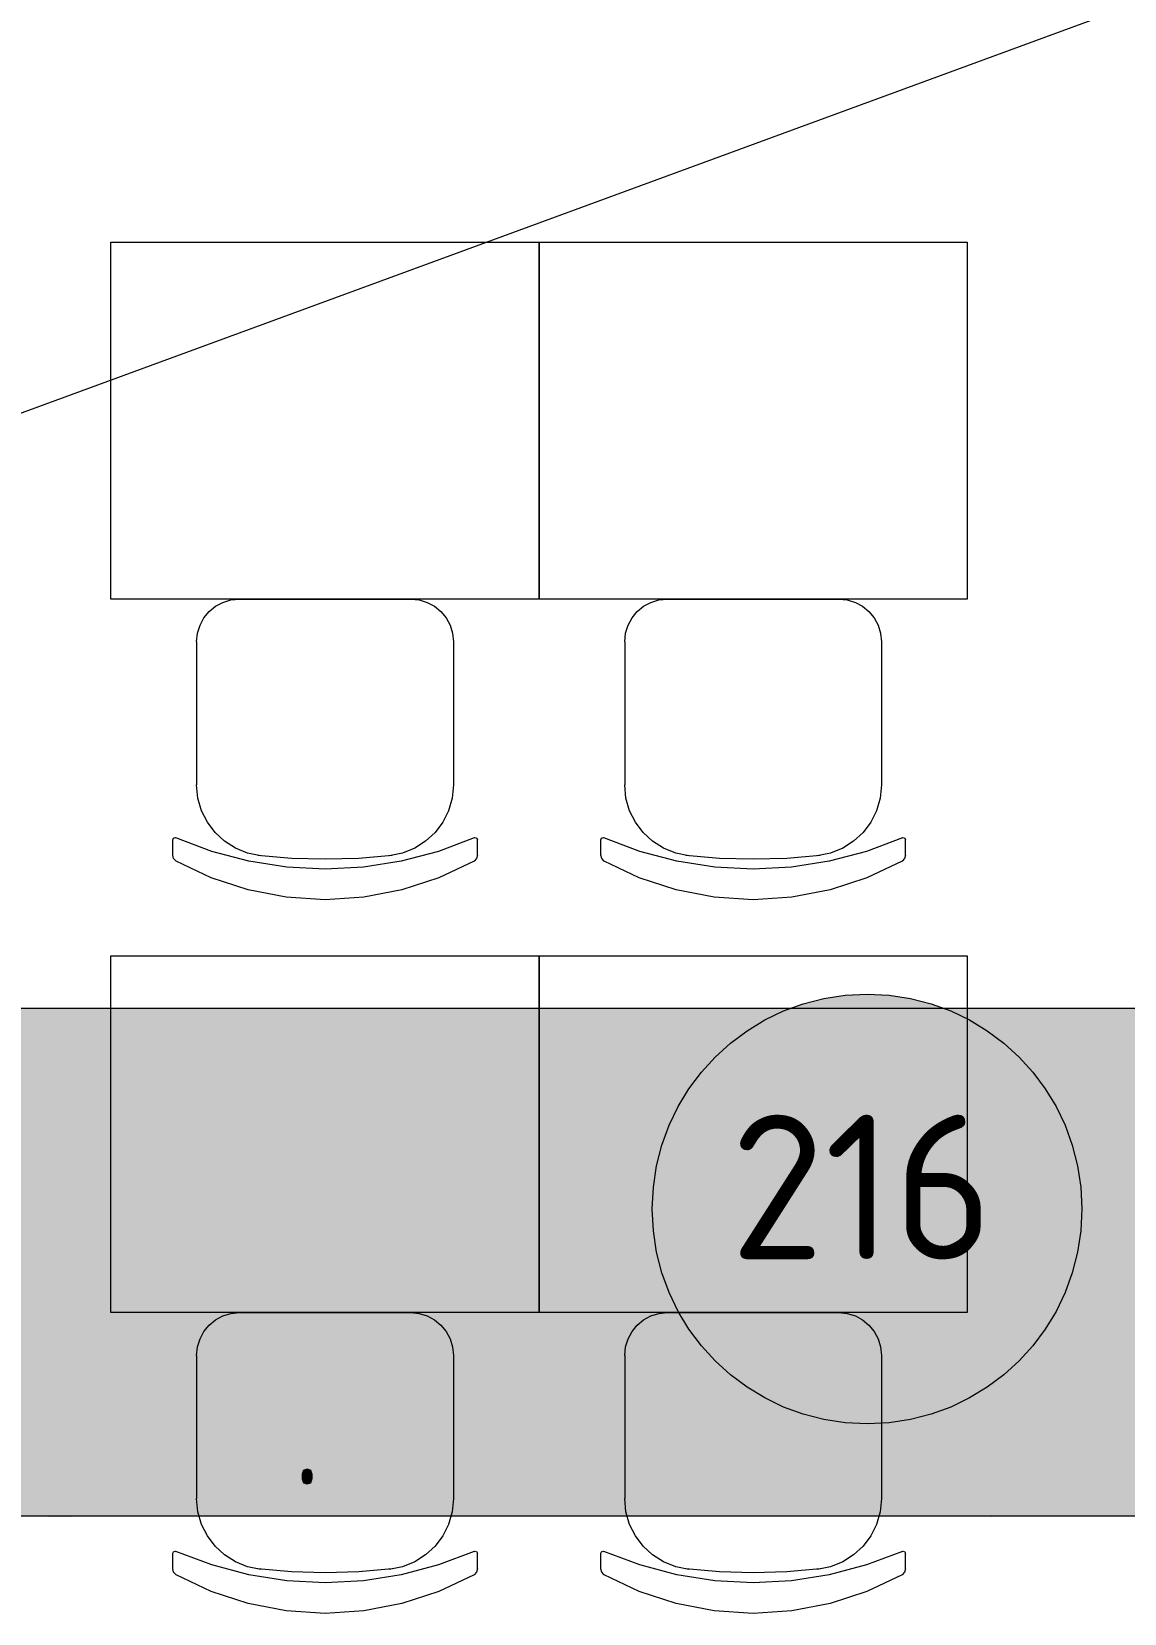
# Model space of a CAD drawing. Header units: millimetres. Extents: x 0 to 1189, y 0 to 841.
# Drawn here: x 260.41 to 275.72, y 608.54 to 630.71 of the extents above; entities that cross this region are included whole.
import ezdxf

# ---------------------------------------------------------------- set-up
doc = ezdxf.new("R2010")
doc.units = ezdxf.units.MM

msp = doc.modelspace()

# ---------------------------------------------------------------- hatches: boundary and pattern name
at = {"true_color": 0xffffff}
h = msp.add_hatch(color=7, dxfattribs=at)
edge = h.paths.add_edge_path()
edge.add_arc((272.117916, 614.208709), 3.011755, 0, 360)
h = msp.add_hatch(color=7, dxfattribs=at)
h.dxf.hatch_style = 2
h.paths.add_polyline_path([(252.994387, 617.022713), (284.537435, 617.022713), (284.537435, 609.905702), (252.994387, 609.905702)])
at = {"true_color": 0x0077b0}
h = msp.add_hatch(color=144, dxfattribs=at)
h.paths.add_polyline_path([(265.375519, 614.049291), (265.375519, 612.838271), (265.346029, 612.681588), (265.257008, 612.550537), (265.126301, 612.463101), (264.972029, 612.434782), (264.769182, 612.434782), (264.612844, 612.463101), (264.484204, 612.550537), (264.395183, 612.681588), (264.365693, 612.838271), (264.365693, 613.442403), (264.395183, 613.599086), (264.484204, 613.730138), (264.613877, 613.816541), (264.769182, 613.845893), (265.172672, 613.845893), (265.172672, 614.049291), (265.158133, 614.127426), (265.115897, 614.193159), (265.050578, 614.234913), (264.972029, 614.249383), (264.667207, 614.249383), (264.593689, 614.274876), (264.56854, 614.350806), (264.593689, 614.427218), (264.667207, 614.452781), (264.972029, 614.452781), (265.128368, 614.423084), (265.257008, 614.33427), (265.346029, 614.205423)])
h.paths.add_polyline_path([(265.172672, 612.838271), (265.172672, 613.642494), (264.769182, 613.642494), (264.690634, 613.628232), (264.625315, 613.586271), (264.583078, 613.520538), (264.56854, 613.442403), (264.56854, 612.838271), (264.583423, 612.76117), (264.628071, 612.694404), (264.693046, 612.650031), (264.769182, 612.635424), (264.972029, 612.635424), (265.0492, 612.650031), (265.113141, 612.694404), (265.157789, 612.760137)])
h = msp.add_hatch(color=144, dxfattribs=at)
h.paths.add_polyline_path([(268.088395, 613.747225), (268.210902, 613.82095), (268.322661, 613.845893), (268.383846, 613.864221), (268.438416, 613.916448), (268.479, 613.98287), (268.491884, 614.049291), (268.47707, 614.127426), (268.432904, 614.193159), (268.367172, 614.235947), (268.289037, 614.249383), (268.210489, 614.234913), (268.14517, 614.193159), (268.102933, 614.127426), (268.088395, 614.049291)])
h.paths.add_polyline_path([(268.591103, 613.806205), (268.716091, 613.730207), (268.813794, 613.619895), (268.874634, 613.48719), (268.895374, 613.343736), (268.895374, 612.936939), (268.885909, 612.836506), (268.857685, 612.743256), (268.81096, 612.657964), (268.745995, 612.581405), (268.669436, 612.51687), (268.584144, 612.471093), (268.490894, 612.443817), (268.390461, 612.434782), (268.288822, 612.443817), (268.195399, 612.471093), (268.109935, 612.51687), (268.032171, 612.581405), (267.967636, 612.659126), (267.921859, 612.744289), (267.894582, 612.836893), (267.885548, 612.936939), (267.885548, 614.049291), (267.915038, 614.205768), (268.004059, 614.337026), (268.133732, 614.423429), (268.289037, 614.452781), (268.445513, 614.423084), (268.576772, 614.33427), (268.663175, 614.205423), (268.692527, 614.049291), (268.667033, 613.911832)])
h.paths.add_polyline_path([(268.692527, 612.939695), (268.692527, 613.343736), (268.671029, 613.459215), (268.604883, 613.558159), (268.507387, 613.623822), (268.390461, 613.645251), (268.273534, 613.623822), (268.176038, 613.558159), (268.109892, 613.459215), (268.088395, 613.343736), (268.088395, 612.939695), (268.109892, 612.822148), (268.176038, 612.725272), (268.273534, 612.658231), (268.390461, 612.635424), (268.507387, 612.658231), (268.604883, 612.725272), (268.671029, 612.823182)])
h = msp.add_hatch(color=144, dxfattribs=at)
h.dxf.hatch_style = 2
h.paths.add_polyline_path([(261.149405, 613.845893), (261.552894, 613.845893), (261.629031, 613.82095), (261.654318, 613.747225), (261.654318, 612.533449), (261.629031, 612.458691), (261.552894, 612.434782), (261.476758, 612.458691), (261.451471, 612.533449), (261.451471, 613.642494), (261.21996, 613.642494), (260.83907, 612.502581), (260.805102, 612.451732), (260.745915, 612.434782), (260.669778, 612.460069), (260.644491, 612.536205), (260.650004, 612.567625), (261.047981, 613.764313), (261.088151, 613.826187)])
h = msp.add_hatch(color=144, dxfattribs=at)
h.paths.add_polyline_path([(262.865872, 613.642494), (262.462382, 613.642494), (262.383834, 613.628232), (262.318515, 613.586271), (262.276278, 613.520538), (262.26174, 613.442403), (262.26174, 612.838271), (262.276623, 612.76117), (262.321271, 612.694404), (262.386246, 612.650031), (262.462382, 612.635424), (262.66523, 612.635424), (262.7424, 612.650031), (262.806341, 612.694404), (262.850989, 612.760137), (262.865872, 612.838271)])
h.paths.add_polyline_path([(263.269361, 612.533449), (263.244419, 612.458691), (263.170694, 612.434782), (263.041089, 612.460413), (262.939184, 612.538962), (262.813989, 612.460413), (262.66523, 612.434782), (262.462382, 612.434782), (262.306044, 612.463101), (262.177404, 612.550537), (262.088383, 612.680555), (262.058893, 612.838271), (262.058893, 613.442403), (262.088383, 613.599086), (262.177404, 613.730138), (262.306044, 613.816541), (262.462382, 613.845893), (262.967295, 613.845893), (263.043432, 613.82095), (263.068719, 613.747225), (263.068719, 612.736848), (263.094282, 612.660711), (263.170694, 612.635424), (263.244419, 612.609862)])
h = msp.add_hatch(color=144, dxfattribs=at)
h.paths.add_polyline_path([(265.780094, 612.936939), (265.780094, 613.34098), (265.789129, 613.442619), (265.816405, 613.536041), (265.862182, 613.621505), (265.926717, 613.69927), (266.004482, 613.763805), (266.089946, 613.809582), (266.183368, 613.836858), (266.285007, 613.845893), (266.480068, 613.809926), (266.643297, 613.702026), (266.707832, 613.624218), (266.753609, 613.538453), (266.780886, 613.444212), (266.78992, 613.34098), (266.78992, 612.936939), (266.780455, 612.836893), (266.752231, 612.744289), (266.705507, 612.659126), (266.640541, 612.581405), (266.563982, 612.51687), (266.47869, 612.471093), (266.38544, 612.443817), (266.285007, 612.434782), (266.183368, 612.443817), (266.089946, 612.471093), (266.004482, 612.51687), (265.926717, 612.581405), (265.862182, 612.659126), (265.816405, 612.744289), (265.789129, 612.836893)])
h.paths.add_polyline_path([(266.587073, 612.939695), (266.587073, 613.343736), (266.565576, 613.459215), (266.49943, 613.558159), (266.401934, 613.623822), (266.285007, 613.645251), (266.168081, 613.623822), (266.070584, 613.558159), (266.004439, 613.459215), (265.982941, 613.343736), (265.982941, 612.939695), (266.004439, 612.822148), (266.070584, 612.725272), (266.168081, 612.658231), (266.285007, 612.635424), (266.401934, 612.658231), (266.49943, 612.725272), (266.565576, 612.823182)])
h = msp.add_hatch(color=144, dxfattribs=at)
h.paths.add_polyline_path([(269.804862, 613.645251), (269.687936, 613.623822), (269.590439, 613.558159), (269.524293, 613.460249), (269.502796, 613.343736), (269.502796, 613.241761), (270.106928, 613.241761), (270.106928, 613.343736), (270.085431, 613.460249), (270.019285, 613.558159), (269.921789, 613.623822)])
h.paths.add_polyline_path([(269.502796, 613.038914), (269.502796, 612.838271), (269.517679, 612.76117), (269.562327, 612.694404), (269.627302, 612.650031), (269.703438, 612.635424), (270.208352, 612.635424), (270.284488, 612.609862), (270.309775, 612.533449), (270.284488, 612.458691), (270.208352, 612.434782), (269.703438, 612.434782), (269.5471, 612.463101), (269.41846, 612.550537), (269.329439, 612.680555), (269.299949, 612.838271), (269.299949, 613.34098), (269.308984, 613.442619), (269.33626, 613.536041), (269.382037, 613.621505), (269.446572, 613.69927), (269.524337, 613.763805), (269.609801, 613.809582), (269.703223, 613.836858), (269.804862, 613.845893), (269.999923, 613.809926), (270.163152, 613.702026), (270.227687, 613.624261), (270.273464, 613.538797), (270.30074, 613.445375), (270.309775, 613.343736), (270.309775, 613.038914)])
h = msp.add_hatch(color=144, dxfattribs=at)
h.paths.add_polyline_path([(270.71435, 613.747225), (270.739637, 613.82095), (270.815774, 613.845893), (271.320687, 613.845893), (271.477025, 613.816541), (271.605665, 613.730138), (271.694687, 613.599086), (271.724177, 613.442403), (271.724177, 612.838271), (271.694687, 612.681588), (271.605665, 612.550537), (271.477025, 612.463101), (271.320687, 612.434782), (270.917197, 612.434782), (270.917197, 611.926561), (270.89191, 611.853043), (270.815774, 611.827894), (270.739637, 611.853043), (270.71435, 611.926561)])
h.paths.add_polyline_path([(270.917197, 613.642494), (270.917197, 612.635424), (271.320687, 612.635424), (271.397857, 612.650031), (271.461798, 612.694404), (271.506447, 612.760137), (271.521329, 612.838271), (271.521329, 613.442403), (271.506791, 613.520538), (271.464554, 613.586271), (271.399235, 613.629265), (271.320687, 613.642494)])
h = msp.add_hatch(color=144, dxfattribs=at)
h.dxf.hatch_style = 2
h.paths.add_polyline_path([(272.754932, 613.140337), (273.122041, 612.590225), (273.138578, 612.533449), (273.113291, 612.458691), (273.037154, 612.434782), (272.988578, 612.445462), (272.952818, 612.477225), (272.633665, 612.956783), (272.314511, 612.477225), (272.278751, 612.445462), (272.230175, 612.434782), (272.15962, 612.462894), (272.128751, 612.533449), (272.145288, 612.590225), (272.512397, 613.140337), (272.145288, 613.687694), (272.128751, 613.747225), (272.154038, 613.82095), (272.230175, 613.845893), (272.278751, 613.835213), (272.314511, 613.803449), (272.633665, 613.323892), (272.952818, 613.803449), (272.988578, 613.835213), (273.037154, 613.845893), (273.113291, 613.821984), (273.138578, 613.747225), (273.122041, 613.687694)])
h = msp.add_hatch(color=144, dxfattribs=at)
h.paths.add_polyline_path([(274.350132, 613.642494), (273.946642, 613.642494), (273.868094, 613.628232), (273.802775, 613.586271), (273.760538, 613.520538), (273.746, 613.442403), (273.746, 612.838271), (273.760883, 612.76117), (273.805531, 612.694404), (273.870506, 612.650031), (273.946642, 612.635424), (274.14949, 612.635424), (274.22666, 612.650031), (274.290601, 612.694404), (274.335249, 612.760137), (274.350132, 612.838271)])
h.paths.add_polyline_path([(274.753622, 612.533449), (274.728679, 612.458691), (274.654954, 612.434782), (274.52535, 612.460413), (274.423444, 612.538962), (274.298249, 612.460413), (274.14949, 612.434782), (273.946642, 612.434782), (273.790304, 612.463101), (273.661664, 612.550537), (273.572643, 612.680555), (273.543153, 612.838271), (273.543153, 613.442403), (273.572643, 613.599086), (273.661664, 613.730138), (273.790304, 613.816541), (273.946642, 613.845893), (274.451556, 613.845893), (274.527692, 613.82095), (274.552979, 613.747225), (274.552979, 612.736848), (274.578542, 612.660711), (274.654954, 612.635424), (274.728679, 612.609862)])
h = msp.add_hatch(color=144, dxfattribs=at)
h.paths.add_polyline_path([(271.291547, 611.330803), (271.383394, 611.385925), (271.467385, 611.404666), (271.512929, 611.418515), (271.553926, 611.457583), (271.584381, 611.507192), (271.594165, 611.556802), (271.583071, 611.615782), (271.550067, 611.66484), (271.500802, 611.697224), (271.442029, 611.707283), (271.383256, 611.696397), (271.333991, 611.66484), (271.302434, 611.615782), (271.291547, 611.556802)])
h.paths.add_polyline_path([(271.668579, 611.374901), (271.762216, 611.317781), (271.835597, 611.235443), (271.881279, 611.135673), (271.896782, 611.027635), (271.896782, 610.723364), (271.868532, 610.577774), (271.784885, 610.456576), (271.663273, 610.373549), (271.518097, 610.346333), (271.371818, 610.373549), (271.249104, 610.456576), (271.166559, 610.578601), (271.139412, 610.723364), (271.139412, 611.556802), (271.161461, 611.674555), (271.228158, 611.772878), (271.325378, 611.837921), (271.442029, 611.85997), (271.5593, 611.837646), (271.657554, 611.770673), (271.722598, 611.674279), (271.744646, 611.556802), (271.725629, 611.454069)])
h.paths.add_polyline_path([(271.744646, 610.725018), (271.744646, 611.027635), (271.728386, 611.114727), (271.679052, 611.18859), (271.605602, 611.23813), (271.518097, 611.254184), (271.430591, 611.23813), (271.357142, 611.18859), (271.307808, 611.114727), (271.291547, 611.027635), (271.291547, 610.725018), (271.307808, 610.636754), (271.357142, 610.564614), (271.430591, 610.513971), (271.518097, 610.496815), (271.605602, 610.513971), (271.679052, 610.564614), (271.728386, 610.637581)])
h = msp.add_hatch(color=144, dxfattribs=at)
h.dxf.hatch_style = 2
h.paths.add_polyline_path([(261.099335, 610.191993), (261.099335, 610.346333), (260.796718, 610.346333), (260.679447, 610.367486), (260.582846, 610.432874), (260.516149, 610.53161), (260.494101, 610.64895), (260.494101, 611.330803), (260.513118, 611.385925), (260.570169, 611.404666), (260.627219, 611.385925), (260.646236, 611.330803), (260.646236, 610.64895), (260.657398, 610.591004), (260.690885, 610.540912), (260.739874, 610.507908), (260.796718, 610.496815), (261.099335, 610.496815), (261.099335, 611.330803), (261.118352, 611.385925), (261.175403, 611.404666), (261.232454, 611.385925), (261.251471, 611.330803), (261.251471, 610.194197), (261.229698, 610.076444), (261.16493, 609.978121), (261.068329, 609.913078), (260.951058, 609.891029), (260.646236, 609.891029), (260.589185, 609.910115), (260.570169, 609.967648), (260.59332, 610.020565), (260.646236, 610.043716), (260.948853, 610.043716), (261.007627, 610.053775), (261.056892, 610.086159), (261.088449, 610.133495)])
h = msp.add_hatch(color=144, dxfattribs=at)
h.dxf.hatch_style = 2
h.paths.add_polyline_path([(262.224102, 611.102049), (262.224102, 610.64895), (262.235264, 610.591004), (262.26875, 610.540912), (262.317739, 610.507908), (262.374584, 610.496815), (262.601133, 610.496815), (262.658184, 610.477729), (262.677201, 610.420196), (262.658184, 610.364247), (262.601133, 610.346333), (262.374584, 610.346333), (262.257312, 610.367486), (262.160712, 610.432874), (262.094015, 610.530783), (262.071966, 610.64895), (262.071966, 611.102049), (262.094015, 611.219389), (262.160712, 611.318125), (262.257312, 611.382686), (262.374584, 611.404666), (262.601133, 611.404666), (262.658184, 611.385649), (262.677201, 611.328598), (262.658184, 611.271548), (262.601133, 611.252531), (262.374584, 611.252531), (262.31581, 611.241644), (262.266545, 611.210087), (262.234988, 611.160822)])
h = msp.add_hatch(color=144, dxfattribs=at)
h.dxf.hatch_style = 2
h.paths.add_polyline_path([(263.435074, 610.723364), (263.132457, 611.112522), (263.132457, 610.420196), (263.11344, 610.364247), (263.056389, 610.346333), (262.999339, 610.364247), (262.980322, 610.420196), (262.980322, 611.330803), (262.999339, 611.385925), (263.056389, 611.404666), (263.094423, 611.393297), (263.132457, 611.358364), (263.435074, 610.968655), (263.737691, 611.358364), (263.776001, 611.393297), (263.81431, 611.404666), (263.869432, 611.385925), (263.888173, 611.330803), (263.888173, 610.420196), (263.869432, 610.364247), (263.81431, 610.346333), (263.756777, 610.364247), (263.737691, 610.420196), (263.737691, 611.112522)])
h = msp.add_hatch(color=144, dxfattribs=at)
h.dxf.hatch_style = 2
h.paths.add_polyline_path([(265.318513, 611.102049), (265.318513, 610.64895), (265.329675, 610.591004), (265.363161, 610.540912), (265.412151, 610.507908), (265.468995, 610.496815), (265.695544, 610.496815), (265.752595, 610.477729), (265.771612, 610.420196), (265.752595, 610.364247), (265.695544, 610.346333), (265.468995, 610.346333), (265.351724, 610.367486), (265.255123, 610.432874), (265.188426, 610.530783), (265.166377, 610.64895), (265.166377, 611.102049), (265.188426, 611.219389), (265.255123, 611.318125), (265.351724, 611.382686), (265.468995, 611.404666), (265.695544, 611.404666), (265.752595, 611.385649), (265.771612, 611.328598), (265.752595, 611.271548), (265.695544, 611.252531), (265.468995, 611.252531), (265.410221, 611.241644), (265.360956, 611.210087), (265.329399, 611.160822)])
h = msp.add_hatch(color=144, dxfattribs=at)
h.dxf.hatch_style = 2
h.paths.add_polyline_path([(266.544368, 610.8755), (266.819425, 610.462639), (266.832103, 610.420196), (266.813086, 610.364247), (266.756035, 610.346333), (266.692645, 610.378303), (266.453418, 610.737696), (266.21419, 610.378303), (266.1508, 610.346333), (266.097884, 610.367279), (266.074733, 610.420196), (266.087411, 610.462639), (266.362467, 610.8755), (266.087411, 611.286155), (266.074733, 611.330803), (266.09375, 611.385925), (266.1508, 611.404666), (266.21419, 611.372696), (266.453418, 611.013303), (266.692645, 611.372696), (266.756035, 611.404666), (266.813086, 611.386752), (266.832103, 611.330803), (266.819425, 611.286155)])
h = msp.add_hatch(color=144, dxfattribs=at)
h.paths.add_polyline_path([(267.514244, 611.254184), (267.426738, 611.23813), (267.353289, 611.18859), (267.303955, 611.115554), (267.287694, 611.027635), (267.287694, 610.951567), (267.740793, 610.951567), (267.740793, 611.027635), (267.724532, 611.115554), (267.675199, 611.18859), (267.601749, 611.23813)])
h.paths.add_polyline_path([(267.287694, 610.799432), (267.287694, 610.64895), (267.298856, 610.591004), (267.332343, 610.540912), (267.381332, 610.507908), (267.438176, 610.496815), (267.816861, 610.496815), (267.873912, 610.477729), (267.892929, 610.420196), (267.873912, 610.364247), (267.816861, 610.346333), (267.438176, 610.346333), (267.320905, 610.367486), (267.224305, 610.432874), (267.157608, 610.530783), (267.135559, 610.64895), (267.135559, 611.025981), (267.162706, 611.172191), (267.245251, 611.294423), (267.367965, 611.37745), (267.514244, 611.404666), (267.660523, 611.377726), (267.783237, 611.296628), (267.865781, 611.17412), (267.892929, 611.027635), (267.892929, 610.799432)])
h = msp.add_hatch(color=144, dxfattribs=at)
h.dxf.hatch_style = 2
h.paths.add_polyline_path([(268.651138, 610.723364), (268.348521, 611.112522), (268.348521, 610.420196), (268.329504, 610.364247), (268.272453, 610.346333), (268.215402, 610.364247), (268.196385, 610.420196), (268.196385, 611.330803), (268.215402, 611.385925), (268.272453, 611.404666), (268.310487, 611.393297), (268.348521, 611.358364), (268.651138, 610.968655), (268.953755, 611.358364), (268.992064, 611.393297), (269.030374, 611.404666), (269.085495, 611.385925), (269.104237, 611.330803), (269.104237, 610.420196), (269.085495, 610.364247), (269.030374, 610.346333), (268.972841, 610.364247), (268.953755, 610.420196), (268.953755, 611.112522)])
h = msp.add_hatch(color=144, dxfattribs=at)
h.paths.add_polyline_path([(270.012799, 610.64895), (269.99075, 610.53161), (269.925707, 610.432874), (269.827453, 610.367486), (269.710182, 610.346333), (269.483632, 610.346333), (269.426582, 610.364247), (269.407565, 610.420196), (269.407565, 611.330803), (269.426582, 611.385925), (269.483632, 611.404666), (269.540683, 611.385925), (269.5597, 611.330803), (269.5597, 610.951567), (269.710182, 610.951567), (269.827453, 610.929588), (269.925707, 610.865026), (269.99075, 610.766497)])
h.paths.add_polyline_path([(269.862317, 610.64895), (269.851224, 610.707723), (269.81822, 610.756988), (269.768955, 610.788545), (269.710182, 610.799432), (269.5597, 610.799432), (269.5597, 610.496815), (269.710182, 610.496815), (269.768955, 610.507908), (269.81822, 610.540912), (269.851224, 610.590177)])
h.paths.add_polyline_path([(270.164934, 611.330803), (270.18402, 611.385925), (270.241553, 611.404666), (270.296675, 611.385925), (270.315416, 611.330803), (270.315416, 610.420196), (270.296675, 610.364247), (270.241553, 610.346333), (270.18402, 610.364247), (270.164934, 610.420196)])
h = msp.add_hatch(color=144, dxfattribs=at)
h.dxf.hatch_style = 2
h.paths.add_polyline_path([(272.718756, 610.420196), (272.718756, 611.330803), (272.737773, 611.385925), (272.794823, 611.404666), (273.173508, 611.404666), (273.289332, 611.382686), (273.38738, 611.318125), (273.454077, 611.219389), (273.476125, 611.102049), (273.476125, 610.420196), (273.457109, 610.364247), (273.400058, 610.346333), (273.343007, 610.364247), (273.32399, 610.420196), (273.32399, 611.102049), (273.313104, 611.160822), (273.281546, 611.210087), (273.232282, 611.242264), (273.173508, 611.252531), (272.870891, 611.252531), (272.870891, 610.420196), (272.851874, 610.364247), (272.794823, 610.346333), (272.737773, 610.364247)])
h = msp.add_hatch(color=144, dxfattribs=at)
h.paths.add_polyline_path([(273.779582, 611.330803), (273.798599, 611.385925), (273.85565, 611.404666), (274.234334, 611.404666), (274.351606, 611.382686), (274.448206, 611.318125), (274.514903, 611.219389), (274.536952, 611.102049), (274.536952, 610.64895), (274.514903, 610.53161), (274.448206, 610.432874), (274.351606, 610.367486), (274.234334, 610.346333), (273.931717, 610.346333), (273.931717, 609.965443), (273.9127, 609.909839), (273.85565, 609.891029), (273.798599, 609.909839), (273.779582, 609.965443)])
h.paths.add_polyline_path([(273.931717, 611.252531), (273.931717, 610.496815), (274.234334, 610.496815), (274.292005, 610.507908), (274.340168, 610.540912), (274.373654, 610.590177), (274.384816, 610.64895), (274.384816, 611.102049), (274.37393, 611.160822), (274.342373, 611.210087), (274.293108, 611.242264), (274.234334, 611.252531)])
h = msp.add_hatch(color=144, dxfattribs=at)
h.dxf.hatch_style = 2
h.paths.add_polyline_path([(275.597778, 611.330803), (275.597778, 610.420196), (275.578761, 610.364247), (275.52171, 610.346333), (275.143025, 610.346333), (275.025754, 610.367486), (274.929154, 610.432874), (274.862457, 610.530783), (274.840408, 610.64895), (274.840408, 611.330803), (274.859425, 611.385925), (274.916476, 611.404666), (274.973527, 611.385925), (274.992544, 611.330803), (274.992544, 610.64895), (275.003706, 610.591004), (275.037192, 610.540912), (275.086181, 610.507908), (275.143025, 610.496815), (275.445642, 610.496815), (275.445642, 611.330803), (275.464659, 611.385925), (275.52171, 611.404666), (275.578761, 611.385925)])
h = msp.add_hatch(color=144, dxfattribs=at)
h.dxf.hatch_style = 2
h.paths.add_polyline_path([(264.191501, 610.496815), (264.210518, 610.553865), (264.267569, 610.572882), (264.32462, 610.553865), (264.343637, 610.496815), (264.343637, 610.420196), (264.32462, 610.364247), (264.267569, 610.346333), (264.210518, 610.364247), (264.191501, 610.420196)])

# ---------------------------------------------------------------- linework, layer by layer
at = {"color": 144, "lineweight": 0, "true_color": 0x0077b0}
for points in [[(243.662372, 619.272717), (282.236431, 633.432738)], [(252.994387, 617.022713), (284.537435, 617.022713)], [(284.537435, 609.905702), (252.994387, 609.905702)]]:
    msp.add_lwpolyline(points, dxfattribs=at)
at = {"color": 253, "lineweight": 0, "true_color": 0x999999}
for points in [[(261.5184, 622.756722), (261.5184, 627.75673)], [(261.5184, 627.75673), (267.518409, 627.75673)], [(267.518409, 627.75673), (267.518409, 622.756722)], [(267.518409, 622.756722), (267.518409, 627.75673)], [(267.518409, 627.75673), (273.518418, 627.75673)], [(273.518418, 627.75673), (273.518418, 622.756722)], [(267.518409, 622.756722), (261.5184, 622.756722)], [(262.719401, 622.156721), (262.731606, 622.277823), (262.766605, 622.390534), (262.82197, 622.492464), (262.895277, 622.581222), (262.984099, 622.654417), (263.086011, 622.70966), (263.198588, 622.744558), (263.319402, 622.756722)], [(262.719401, 622.156721), (262.731606, 622.277823), (262.766605, 622.390534), (262.82197, 622.492464), (262.895277, 622.581222), (262.984099, 622.654417), (263.086011, 622.70966), (263.198588, 622.744558), (263.319402, 622.756722)], [(263.318402, 622.756722), (265.719406, 622.756722)], [(263.318402, 622.756722), (265.719406, 622.756722)], [(265.719406, 622.756722), (265.840221, 622.744558), (265.952797, 622.70966), (266.054709, 622.654417), (266.143532, 622.581222), (266.216838, 622.492464), (266.272204, 622.390534), (266.307202, 622.277823), (266.319407, 622.156721)], [(265.719406, 622.756722), (265.840221, 622.744558), (265.952797, 622.70966), (266.054709, 622.654417), (266.143532, 622.581222), (266.216838, 622.492464), (266.272204, 622.390534), (266.307202, 622.277823), (266.319407, 622.156721)], [(273.518418, 622.756722), (267.518409, 622.756722)], [(268.719411, 622.156721), (268.731616, 622.277823), (268.766614, 622.390534), (268.821979, 622.492464), (268.895286, 622.581222), (268.984108, 622.654417), (269.08602, 622.70966), (269.198597, 622.744558), (269.319411, 622.756722)], [(268.719411, 622.156721), (268.731616, 622.277823), (268.766614, 622.390534), (268.821979, 622.492464), (268.895286, 622.581222), (268.984108, 622.654417), (269.08602, 622.70966), (269.198597, 622.744558), (269.319411, 622.756722)], [(269.318411, 622.756722), (271.719415, 622.756722)], [(269.318411, 622.756722), (271.719415, 622.756722)], [(271.719415, 622.756722), (271.84023, 622.744558), (271.952806, 622.70966), (272.054718, 622.654417), (272.143541, 622.581222), (272.216848, 622.492464), (272.272213, 622.390534), (272.307211, 622.277823), (272.319416, 622.156721)], [(271.719415, 622.756722), (271.84023, 622.744558), (271.952806, 622.70966), (272.054718, 622.654417), (272.143541, 622.581222), (272.216848, 622.492464), (272.272213, 622.390534), (272.307211, 622.277823), (272.319416, 622.156721)], [(262.719401, 622.156721), (262.719401, 620.153718)], [(262.719401, 622.156721), (262.719401, 620.153718)], [(266.319407, 622.156721), (266.319407, 620.153718)], [(266.319407, 622.156721), (266.319407, 620.153718)], [(268.719411, 622.156721), (268.719411, 620.153718)], [(268.719411, 622.156721), (268.719411, 620.153718)], [(272.319416, 622.156721), (272.319416, 620.153718)], [(272.319416, 622.156721), (272.319416, 620.153718)], [(263.619403, 619.158717), (263.434018, 619.195359), (263.263199, 619.263982), (263.110076, 619.361129), (262.977777, 619.483342), (262.869431, 619.627165), (262.788167, 619.789139), (262.737114, 619.96581), (262.719401, 620.153718)], [(263.619403, 619.158717), (263.434018, 619.195359), (263.263199, 619.263982), (263.110076, 619.361129), (262.977777, 619.483342), (262.869431, 619.627165), (262.788167, 619.789139), (262.737114, 619.96581), (262.719401, 620.153718)], [(266.319407, 620.153718), (266.301694, 619.96581), (266.250641, 619.789139), (266.169377, 619.627165), (266.061031, 619.483342), (265.928732, 619.361129), (265.775609, 619.263982), (265.604791, 619.195359), (265.419406, 619.158717)], [(266.319407, 620.153718), (266.301694, 619.96581), (266.250641, 619.789139), (266.169377, 619.627165), (266.061031, 619.483342), (265.928732, 619.361129), (265.775609, 619.263982), (265.604791, 619.195359), (265.419406, 619.158717)], [(269.619412, 619.158717), (269.434027, 619.195359), (269.263208, 619.263982), (269.110085, 619.361129), (268.977786, 619.483342), (268.86944, 619.627165), (268.788176, 619.789139), (268.737123, 619.96581), (268.719411, 620.153718)], [(269.619412, 619.158717), (269.434027, 619.195359), (269.263208, 619.263982), (269.110085, 619.361129), (268.977786, 619.483342), (268.86944, 619.627165), (268.788176, 619.789139), (268.737123, 619.96581), (268.719411, 620.153718)], [(272.319416, 620.153718), (272.301703, 619.96581), (272.25065, 619.789139), (272.169387, 619.627165), (272.061041, 619.483342), (271.928742, 619.361129), (271.775618, 619.263982), (271.6048, 619.195359), (271.419415, 619.158717)], [(272.319416, 620.153718), (272.301703, 619.96581), (272.25065, 619.789139), (272.169387, 619.627165), (272.061041, 619.483342), (271.928742, 619.361129), (271.775618, 619.263982), (271.6048, 619.195359), (271.419415, 619.158717)], [(262.384401, 619.383717), (262.393026, 619.404717), (262.414401, 619.413717), (262.427401, 619.410717)], [(262.384401, 619.383717), (262.393026, 619.404717), (262.414401, 619.413717), (262.427401, 619.410717)], [(262.384401, 619.166717), (262.384401, 619.383717)], [(262.384401, 619.166717), (262.384401, 619.383717)], [(266.611407, 619.410717), (266.107344, 619.220201), (265.587906, 619.082842), (265.057217, 618.99967), (264.519404, 618.971716), (263.981591, 618.99967), (263.450902, 619.082842), (262.931464, 619.220201), (262.427401, 619.410717)], [(266.611407, 619.410717), (266.107344, 619.220201), (265.587906, 619.082842), (265.057217, 618.99967), (264.519404, 618.971716), (263.981591, 618.99967), (263.450902, 619.082842), (262.931464, 619.220201), (262.427401, 619.410717)], [(266.611407, 619.410717), (266.624407, 619.413717), (266.645782, 619.404717), (266.654407, 619.383717)], [(266.611407, 619.410717), (266.624407, 619.413717), (266.645782, 619.404717), (266.654407, 619.383717)], [(266.654407, 619.166717), (266.654407, 619.383717)], [(266.654407, 619.166717), (266.654407, 619.383717)], [(268.38441, 619.383717), (268.393035, 619.404717), (268.41441, 619.413717), (268.42741, 619.410717)], [(268.38441, 619.383717), (268.393035, 619.404717), (268.41441, 619.413717), (268.42741, 619.410717)], [(268.38441, 619.166717), (268.38441, 619.383717)], [(268.38441, 619.166717), (268.38441, 619.383717)], [(272.611416, 619.410717), (272.107353, 619.220201), (271.587915, 619.082842), (271.057227, 618.99967), (270.519413, 618.971716), (269.9816, 618.99967), (269.450912, 619.082842), (268.931473, 619.220201), (268.42741, 619.410717)], [(272.611416, 619.410717), (272.107353, 619.220201), (271.587915, 619.082842), (271.057227, 618.99967), (270.519413, 618.971716), (269.9816, 618.99967), (269.450912, 619.082842), (268.931473, 619.220201), (268.42741, 619.410717)], [(272.611416, 619.410717), (272.624417, 619.413717), (272.645792, 619.404717), (272.654417, 619.383717)], [(272.611416, 619.410717), (272.624417, 619.413717), (272.645792, 619.404717), (272.654417, 619.383717)], [(272.654417, 619.166717), (272.654417, 619.383717)], [(272.654417, 619.166717), (272.654417, 619.383717)], [(262.431401, 619.081717), (262.397026, 619.118592), (262.384401, 619.166717)], [(262.431401, 619.081717), (262.397026, 619.118592), (262.384401, 619.166717)], [(265.460406, 619.163717), (264.99103, 619.122342), (264.519404, 619.108717), (264.047778, 619.122342), (263.578403, 619.163717)], [(265.460406, 619.163717), (264.99103, 619.122342), (264.519404, 619.108717), (264.047778, 619.122342), (263.578403, 619.163717)], [(266.654407, 619.166717), (266.641782, 619.118592), (266.607407, 619.081717)], [(266.654407, 619.166717), (266.641782, 619.118592), (266.607407, 619.081717)], [(268.43141, 619.081717), (268.397035, 619.118592), (268.38441, 619.166717)], [(268.43141, 619.081717), (268.397035, 619.118592), (268.38441, 619.166717)], [(271.460415, 619.163717), (270.991039, 619.122342), (270.519413, 619.108717), (270.047788, 619.122342), (269.578412, 619.163717)], [(271.460415, 619.163717), (270.991039, 619.122342), (270.519413, 619.108717), (270.047788, 619.122342), (269.578412, 619.163717)], [(272.654417, 619.166717), (272.641792, 619.118592), (272.607416, 619.081717)], [(272.654417, 619.166717), (272.641792, 619.118592), (272.607416, 619.081717)], [(266.607407, 619.081717), (266.114375, 618.847997), (265.597906, 618.678966), (265.064186, 618.576309), (264.519404, 618.541716), (263.974622, 618.576309), (263.440902, 618.678966), (262.924433, 618.847997), (262.431401, 619.081717)], [(266.607407, 619.081717), (266.114375, 618.847997), (265.597906, 618.678966), (265.064186, 618.576309), (264.519404, 618.541716), (263.974622, 618.576309), (263.440902, 618.678966), (262.924433, 618.847997), (262.431401, 619.081717)], [(272.607416, 619.081717), (272.114384, 618.847997), (271.597915, 618.678966), (271.064195, 618.576309), (270.519413, 618.541716), (269.974631, 618.576309), (269.440912, 618.678966), (268.924442, 618.847997), (268.43141, 619.081717)], [(272.607416, 619.081717), (272.114384, 618.847997), (271.597915, 618.678966), (271.064195, 618.576309), (270.519413, 618.541716), (269.974631, 618.576309), (269.440912, 618.678966), (268.924442, 618.847997), (268.43141, 619.081717)], [(261.5184, 612.756707), (261.5184, 617.756714)], [(261.5184, 617.756714), (267.518409, 617.756714)], [(267.518409, 617.756714), (267.518409, 612.756707)], [(267.518409, 612.756707), (267.518409, 617.756714)], [(267.518409, 617.756714), (273.518418, 617.756714)], [(273.518418, 617.756714), (273.518418, 612.756707)], [(267.518409, 612.756707), (261.5184, 612.756707)], [(262.719401, 612.156706), (262.731606, 612.277808), (262.766605, 612.390519), (262.82197, 612.492449), (262.895277, 612.581207), (262.984099, 612.654402), (263.086011, 612.709644), (263.198588, 612.744543), (263.319402, 612.756707)], [(262.719401, 612.156706), (262.731606, 612.277808), (262.766605, 612.390519), (262.82197, 612.492449), (262.895277, 612.581207), (262.984099, 612.654402), (263.086011, 612.709644), (263.198588, 612.744543), (263.319402, 612.756707)], [(263.318402, 612.756707), (265.719406, 612.756707)], [(263.318402, 612.756707), (265.719406, 612.756707)], [(265.719406, 612.756707), (265.840221, 612.744543), (265.952797, 612.709644), (266.054709, 612.654402), (266.143532, 612.581207), (266.216838, 612.492449), (266.272204, 612.390519), (266.307202, 612.277808), (266.319407, 612.156706)], [(265.719406, 612.756707), (265.840221, 612.744543), (265.952797, 612.709644), (266.054709, 612.654402), (266.143532, 612.581207), (266.216838, 612.492449), (266.272204, 612.390519), (266.307202, 612.277808), (266.319407, 612.156706)], [(273.518418, 612.756707), (267.518409, 612.756707)], [(268.719411, 612.156706), (268.731616, 612.277808), (268.766614, 612.390519), (268.821979, 612.492449), (268.895286, 612.581207), (268.984108, 612.654402), (269.08602, 612.709644), (269.198597, 612.744543), (269.319411, 612.756707)], [(268.719411, 612.156706), (268.731616, 612.277808), (268.766614, 612.390519), (268.821979, 612.492449), (268.895286, 612.581207), (268.984108, 612.654402), (269.08602, 612.709644), (269.198597, 612.744543), (269.319411, 612.756707)], [(269.318411, 612.756707), (271.719415, 612.756707)], [(269.318411, 612.756707), (271.719415, 612.756707)], [(271.719415, 612.756707), (271.84023, 612.744543), (271.952806, 612.709644), (272.054718, 612.654402), (272.143541, 612.581207), (272.216848, 612.492449), (272.272213, 612.390519), (272.307211, 612.277808), (272.319416, 612.156706)], [(271.719415, 612.756707), (271.84023, 612.744543), (271.952806, 612.709644), (272.054718, 612.654402), (272.143541, 612.581207), (272.216848, 612.492449), (272.272213, 612.390519), (272.307211, 612.277808), (272.319416, 612.156706)], [(262.719401, 612.156706), (262.719401, 610.153703)], [(262.719401, 612.156706), (262.719401, 610.153703)], [(266.319407, 612.156706), (266.319407, 610.153703)], [(266.319407, 612.156706), (266.319407, 610.153703)], [(268.719411, 612.156706), (268.719411, 610.153703)], [(268.719411, 612.156706), (268.719411, 610.153703)], [(272.319416, 612.156706), (272.319416, 610.153703)], [(272.319416, 612.156706), (272.319416, 610.153703)], [(263.619403, 609.158701), (263.434018, 609.195344), (263.263199, 609.263967), (263.110076, 609.361114), (262.977777, 609.483327), (262.869431, 609.627149), (262.788167, 609.789124), (262.737114, 609.965794), (262.719401, 610.153703)], [(263.619403, 609.158701), (263.434018, 609.195344), (263.263199, 609.263967), (263.110076, 609.361114), (262.977777, 609.483327), (262.869431, 609.627149), (262.788167, 609.789124), (262.737114, 609.965794), (262.719401, 610.153703)], [(266.319407, 610.153703), (266.301694, 609.965794), (266.250641, 609.789124), (266.169377, 609.627149), (266.061031, 609.483327), (265.928732, 609.361114), (265.775609, 609.263967), (265.604791, 609.195344), (265.419406, 609.158701)], [(266.319407, 610.153703), (266.301694, 609.965794), (266.250641, 609.789124), (266.169377, 609.627149), (266.061031, 609.483327), (265.928732, 609.361114), (265.775609, 609.263967), (265.604791, 609.195344), (265.419406, 609.158701)], [(269.619412, 609.158701), (269.434027, 609.195344), (269.263208, 609.263967), (269.110085, 609.361114), (268.977786, 609.483327), (268.86944, 609.627149), (268.788176, 609.789124), (268.737123, 609.965794), (268.719411, 610.153703)], [(269.619412, 609.158701), (269.434027, 609.195344), (269.263208, 609.263967), (269.110085, 609.361114), (268.977786, 609.483327), (268.86944, 609.627149), (268.788176, 609.789124), (268.737123, 609.965794), (268.719411, 610.153703)], [(272.319416, 610.153703), (272.301703, 609.965794), (272.25065, 609.789124), (272.169387, 609.627149), (272.061041, 609.483327), (271.928742, 609.361114), (271.775618, 609.263967), (271.6048, 609.195344), (271.419415, 609.158701)], [(272.319416, 610.153703), (272.301703, 609.965794), (272.25065, 609.789124), (272.169387, 609.627149), (272.061041, 609.483327), (271.928742, 609.361114), (271.775618, 609.263967), (271.6048, 609.195344), (271.419415, 609.158701)], [(262.384401, 609.383702), (262.393026, 609.404702), (262.414401, 609.413702), (262.427401, 609.410702)], [(262.384401, 609.383702), (262.393026, 609.404702), (262.414401, 609.413702), (262.427401, 609.410702)], [(262.384401, 609.166701), (262.384401, 609.383702)], [(262.384401, 609.166701), (262.384401, 609.383702)], [(266.611407, 609.410702), (266.107344, 609.220186), (265.587906, 609.082826), (265.057217, 608.999654), (264.519404, 608.971701), (263.981591, 608.999654), (263.450902, 609.082826), (262.931464, 609.220186), (262.427401, 609.410702)], [(266.611407, 609.410702), (266.107344, 609.220186), (265.587906, 609.082826), (265.057217, 608.999654), (264.519404, 608.971701), (263.981591, 608.999654), (263.450902, 609.082826), (262.931464, 609.220186), (262.427401, 609.410702)], [(266.611407, 609.410702), (266.624407, 609.413702), (266.645782, 609.404702), (266.654407, 609.383702)], [(266.611407, 609.410702), (266.624407, 609.413702), (266.645782, 609.404702), (266.654407, 609.383702)], [(266.654407, 609.166701), (266.654407, 609.383702)], [(266.654407, 609.166701), (266.654407, 609.383702)], [(268.38441, 609.383702), (268.393035, 609.404702), (268.41441, 609.413702), (268.42741, 609.410702)], [(268.38441, 609.383702), (268.393035, 609.404702), (268.41441, 609.413702), (268.42741, 609.410702)], [(268.38441, 609.166701), (268.38441, 609.383702)], [(268.38441, 609.166701), (268.38441, 609.383702)], [(272.611416, 609.410702), (272.107353, 609.220186), (271.587915, 609.082826), (271.057227, 608.999654), (270.519413, 608.971701), (269.9816, 608.999654), (269.450912, 609.082826), (268.931473, 609.220186), (268.42741, 609.410702)], [(272.611416, 609.410702), (272.107353, 609.220186), (271.587915, 609.082826), (271.057227, 608.999654), (270.519413, 608.971701), (269.9816, 608.999654), (269.450912, 609.082826), (268.931473, 609.220186), (268.42741, 609.410702)], [(272.611416, 609.410702), (272.624417, 609.413702), (272.645792, 609.404702), (272.654417, 609.383702)], [(272.611416, 609.410702), (272.624417, 609.413702), (272.645792, 609.404702), (272.654417, 609.383702)], [(272.654417, 609.166701), (272.654417, 609.383702)], [(272.654417, 609.166701), (272.654417, 609.383702)], [(262.431401, 609.081701), (262.397026, 609.118576), (262.384401, 609.166701)], [(262.431401, 609.081701), (262.397026, 609.118576), (262.384401, 609.166701)], [(265.460406, 609.163701), (264.99103, 609.122326), (264.519404, 609.108701), (264.047778, 609.122326), (263.578403, 609.163701)], [(265.460406, 609.163701), (264.99103, 609.122326), (264.519404, 609.108701), (264.047778, 609.122326), (263.578403, 609.163701)], [(266.654407, 609.166701), (266.641782, 609.118576), (266.607407, 609.081701)], [(266.654407, 609.166701), (266.641782, 609.118576), (266.607407, 609.081701)], [(268.43141, 609.081701), (268.397035, 609.118576), (268.38441, 609.166701)], [(268.43141, 609.081701), (268.397035, 609.118576), (268.38441, 609.166701)], [(271.460415, 609.163701), (270.991039, 609.122326), (270.519413, 609.108701), (270.047788, 609.122326), (269.578412, 609.163701)], [(271.460415, 609.163701), (270.991039, 609.122326), (270.519413, 609.108701), (270.047788, 609.122326), (269.578412, 609.163701)], [(272.654417, 609.166701), (272.641792, 609.118576), (272.607416, 609.081701)], [(272.654417, 609.166701), (272.641792, 609.118576), (272.607416, 609.081701)], [(266.607407, 609.081701), (266.114375, 608.847982), (265.597906, 608.678951), (265.064186, 608.576294), (264.519404, 608.5417), (263.974622, 608.576294), (263.440902, 608.678951), (262.924433, 608.847982), (262.431401, 609.081701)], [(266.607407, 609.081701), (266.114375, 608.847982), (265.597906, 608.678951), (265.064186, 608.576294), (264.519404, 608.5417), (263.974622, 608.576294), (263.440902, 608.678951), (262.924433, 608.847982), (262.431401, 609.081701)], [(272.607416, 609.081701), (272.114384, 608.847982), (271.597915, 608.678951), (271.064195, 608.576294), (270.519413, 608.5417), (269.974631, 608.576294), (269.440912, 608.678951), (268.924442, 608.847982), (268.43141, 609.081701)], [(272.607416, 609.081701), (272.114384, 608.847982), (271.597915, 608.678951), (271.064195, 608.576294), (270.519413, 608.5417), (269.974631, 608.576294), (269.440912, 608.678951), (268.924442, 608.847982), (268.43141, 609.081701)]]:
    msp.add_lwpolyline(points, dxfattribs=at)
at = {"color": 7, "lineweight": 0}
for points in [[(269.106411, 614.208709), (269.121956, 614.51659), (269.167583, 614.815595), (269.24178, 615.104208), (269.343036, 615.380914), (269.469839, 615.644196), (269.620678, 615.892538), (269.794039, 616.124424), (269.988412, 616.338337), (270.202286, 616.532763), (270.434148, 616.706184), (270.682486, 616.857084), (270.945789, 616.983948), (271.222545, 617.085259), (271.511243, 617.159501), (271.81037, 617.205158), (272.118416, 617.220714), (272.426285, 617.205158), (272.725258, 617.159501), (273.013823, 617.085259), (273.290464, 616.983948), (273.553671, 616.857084), (273.801928, 616.706184), (274.033724, 616.532763), (274.247544, 616.338337), (274.441876, 616.124424), (274.615207, 615.892538), (274.766023, 615.644196), (274.892811, 615.380914), (274.994058, 615.104208), (275.06825, 614.815595), (275.113876, 614.51659), (275.12942, 614.208709)], [(275.12942, 614.208709), (275.113876, 613.900828), (275.06825, 613.601823), (274.994058, 613.31321), (274.892811, 613.036504), (274.766023, 612.773222), (274.615207, 612.52488), (274.441876, 612.292994), (274.247544, 612.079081), (274.033724, 611.884655), (273.801928, 611.711235), (273.553671, 611.560334), (273.290464, 611.43347), (273.013823, 611.33216), (272.725258, 611.257917), (272.426285, 611.21226), (272.118416, 611.196704), (271.81037, 611.21226), (271.511243, 611.257917), (271.222545, 611.33216), (270.945789, 611.43347), (270.682486, 611.560334), (270.434148, 611.711235), (270.202286, 611.884655), (269.988412, 612.079081), (269.794039, 612.292994), (269.620678, 612.52488), (269.469839, 612.773222), (269.343036, 613.036504), (269.24178, 613.31321), (269.167583, 613.601823), (269.121956, 613.900828), (269.106411, 614.208709)]]:
    msp.add_lwpolyline(points, dxfattribs=at)

# ---------------------------------------------------------------- texts
at = {"color": 7, "insert": (270.19908, 615.529491), "char_height": 2.026853, "attachment_point": 1}
msp.add_mtext('{\\fGOSTCommon|b0|i0|c0;216}', dxfattribs=at)

doc.saveas('drawing.dxf')
